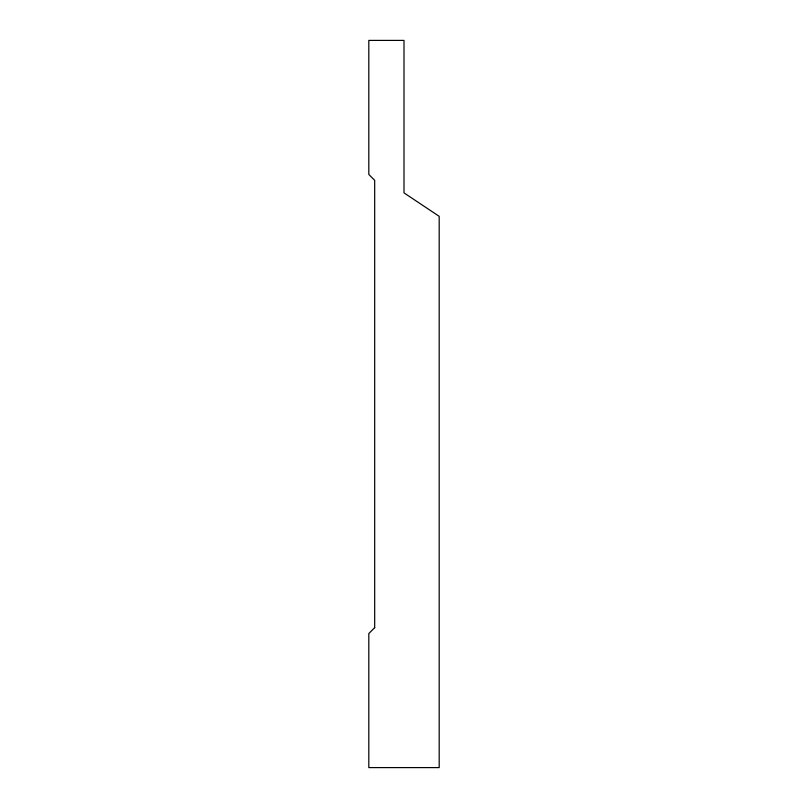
<?xml version="1.0" encoding="UTF-8"?>
<svg xmlns="http://www.w3.org/2000/svg" width="808" height="808" viewBox="0 0 808 808"><rect width="100%" height="100%" fill="white"/><g stroke="black" fill="none" stroke-linecap="round" stroke-linejoin="round"><path stroke-width="1.21" d="M374.68 627.685L368.812 633.553L368.812 767.6L439.188 767.6L439.188 216.332L404 192.88L404 40.4L368.812 40.4L368.812 174.447L374.68 180.315L374.68 627.685"/></g></svg>
